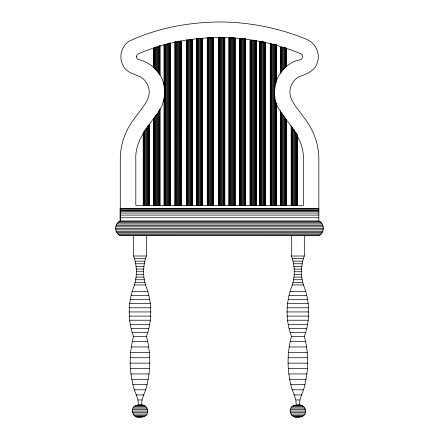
<?xml version="1.0" encoding="UTF-8"?>
<svg xmlns="http://www.w3.org/2000/svg" width="439" height="439" viewBox="0 0 439 439"><rect width="100%" height="100%" fill="white"/><g stroke="black" fill="none" stroke-linecap="round" stroke-linejoin="round"><path stroke-width="0.66" d="M138.159 405.087C147.499 402.086 152.218 415.821 141.819 417.05C132.479 420.052 127.754 406.316 138.159 405.087C139.009 397.805 133.977 391.654 132.951 384.58C131.689 379.312 130.838 373.957 130.416 368.557C129.664 357.747 130.729 346.832 133.56 336.378C127.37 319.899 127.93 301.258 134.416 284.949C137.281 275.549 136.973 265.238 133.56 256.019L133.56 235.721M296.056 405.087C305.396 402.086 310.115 415.821 299.716 417.05C290.377 420.052 285.652 406.316 296.056 405.087C296.907 397.805 291.88 391.654 290.848 384.58C289.586 379.312 288.736 373.957 288.313 368.557C287.561 357.747 288.626 346.832 291.458 336.378C285.268 319.899 285.827 301.258 292.314 284.949C295.178 275.549 294.871 265.238 291.458 256.019L291.458 235.721M141.819 405.087C140.968 397.805 145.995 391.654 147.027 384.58C148.289 379.312 149.139 373.957 149.562 368.557C150.314 357.747 149.249 346.832 146.417 336.378C152.607 319.899 152.048 301.258 145.561 284.949C142.697 275.549 143.004 265.238 146.417 256.019L146.417 235.721M299.716 405.087C298.866 397.805 303.892 391.654 304.924 384.58C306.186 379.312 307.037 373.957 307.459 368.557C308.211 357.747 307.146 346.832 304.315 336.378C310.505 319.899 309.945 301.258 303.459 284.949C300.594 275.549 300.902 265.238 304.315 256.019L304.315 235.721M115.633 228.329C115.638 225.267 117.438 222.332 120.16 220.938L318.84 220.938C324.756 223.649 324.756 233.005 318.84 235.721L120.16 235.666C117.4 234.349 115.655 231.358 115.633 228.329L323.367 228.329M285.624 47.653L280.334 47.653L280.334 73.719M318.84 208.558L120.16 208.558L120.16 220.938M120.16 208.909L318.84 208.909M120.16 209.957L318.84 209.957M120.16 210.347L318.84 210.347M120.16 210.649L318.84 210.649M120.16 211.543L318.84 211.543M120.16 213.025L318.84 213.025M120.16 215.094L318.84 215.094M120.16 217.733L318.84 217.733M118.876 221.75L320.124 221.75M117.762 222.782L321.238 222.782M116.856 223.994L322.144 223.994M116.187 225.355L322.813 225.355M115.775 226.815L323.225 226.815M115.775 229.838L323.225 229.838M116.187 231.298L322.813 231.298M116.856 232.659L322.144 232.659M117.762 233.877L321.238 233.877M118.876 234.909L320.124 234.909M133.56 256.019L146.417 256.019M291.458 256.019L304.315 256.019M134.416 258.56L145.561 258.56M292.314 258.56L303.459 258.56M135.119 261.139L144.859 261.139M293.016 261.139L302.756 261.139M135.667 263.762L144.31 263.762M293.565 263.762L302.208 263.762M136.063 266.413L143.915 266.413M293.96 266.413L301.812 266.413M136.299 269.08L143.679 269.08M294.196 269.08L301.577 269.08M136.375 271.752L143.597 271.752M294.273 271.752L301.5 271.752M136.299 274.43L143.679 274.43M294.196 274.43L301.577 274.43M136.063 277.097L143.915 277.097M293.96 277.097L301.812 277.097M135.667 279.747L144.31 279.747M293.565 279.747L302.208 279.747M135.119 282.365L144.859 282.365M293.016 282.365L302.756 282.365M134.416 284.949L145.561 284.949M292.314 284.949L303.459 284.949M132.232 291.43L147.745 291.43M290.13 291.43L305.643 291.43M131.14 295.447L148.837 295.447M289.038 295.447L306.735 295.447M130.284 299.519L149.694 299.519M288.182 299.519L307.591 299.519M129.67 303.629L150.303 303.629M287.567 303.629L308.2 303.629M129.302 307.777L150.67 307.777M287.199 307.777L308.568 307.777M129.181 311.931L150.797 311.931M287.079 311.931L308.694 311.931M129.302 316.091L150.67 316.091M287.199 316.091L308.568 316.091M129.67 320.234L150.303 320.234M287.567 320.234L308.2 320.234M130.284 324.35L149.694 324.35M288.182 324.35L307.591 324.35M131.14 328.421L148.837 328.421M289.038 328.421L306.735 328.421M132.232 332.438L147.745 332.438M290.13 332.438L305.643 332.438M133.56 336.378L146.417 336.378M291.458 336.378L304.315 336.378M132.276 341.635L147.696 341.635M290.174 341.635L305.593 341.635M131.299 346.964L148.678 346.964M289.197 346.964L306.576 346.964M130.619 352.33L149.359 352.33M288.516 352.33L307.256 352.33M130.246 357.736L149.732 357.736M288.143 357.736L307.629 357.736M130.174 363.146L149.798 363.146M288.072 363.146L307.695 363.146M130.416 368.557L149.562 368.557M288.313 368.557L307.459 368.557M130.959 373.94L149.019 373.94M288.857 373.94L306.916 373.94M131.804 379.291L148.173 379.291M289.702 379.291L306.071 379.291M132.951 384.58L147.027 384.58M290.848 384.58L304.924 384.58M134.394 389.794L145.583 389.794M292.292 389.794L303.481 389.794M136.134 394.924L143.844 394.924M294.031 394.924L301.741 394.924M138.159 399.945L141.819 399.945M296.056 399.945L299.716 399.945M136.606 405.29L143.366 405.29M294.509 405.29L301.264 405.29M135.168 405.888L144.81 405.888M293.065 405.888L302.707 405.888M133.928 406.838L146.05 406.838M291.825 406.838L303.947 406.838M132.979 408.078L146.999 408.078M290.876 408.078L304.896 408.078M132.38 409.521L147.597 409.521M290.278 409.521L305.495 409.521M132.177 411.069L147.8 411.069M290.075 411.069L305.698 411.069M132.38 412.616L147.597 412.616M290.278 412.616L305.495 412.616M132.979 414.059L146.999 414.059M290.876 414.059L304.896 414.059M133.928 415.299L146.05 415.299M291.825 415.299L303.947 415.299M135.168 416.249L144.81 416.249M293.065 416.249L302.707 416.249M136.606 416.847L143.366 416.847M294.509 416.847L301.264 416.847M318.84 220.938L318.84 159.165C318.928 143.772 313.117 128.671 303.36 116.84C298.602 109.525 291.562 103.077 289.987 94.193C289.224 87.432 292.637 80.491 298.454 76.968C306.126 74.098 315.235 71.14 317.501 62.08C320.305 53.218 315.482 42.951 306.866 39.444C279.253 28.014 249.445 22.043 219.56 21.95C188.49 22.285 157.036 28.074 128.825 41.321C121.131 46.545 118.557 57.597 123.15 65.68C126.855 73.966 136.683 73.757 143.01 78.663C147.416 82.461 149.759 88.409 149.134 94.193C147.312 103.615 139.794 110.48 134.685 118.272C125.472 129.779 120.253 144.409 120.281 159.165L120.281 220.938M297.39 135.157L297.39 205.414M297.28 134.477L297.28 205.414M296.973 133.796L296.973 205.414M296.479 133.11L296.479 205.414M295.837 132.43L295.837 205.414M295.09 131.069L295.09 205.414M294.289 129.703L294.289 205.414M293.482 129.022L293.482 205.414M292.736 127.656L292.736 205.414M292.094 126.975L292.094 205.414M291.6 126.295L291.6 205.414M291.293 126.295L291.293 205.414M291.189 125.609L291.189 205.414M286.535 48.339L286.535 66.174M286.535 119.677L286.535 205.414M286.431 48.339L286.431 66.174M286.431 119.677L286.431 205.414M286.118 48.339L286.118 66.86M286.118 118.991L286.118 205.414M285.624 48.339L285.624 67.546M285.624 118.991L285.624 205.414M284.982 47.653L284.982 68.232M284.982 117.619L284.982 205.414M284.236 47.653L284.236 68.918M284.236 116.247L284.236 205.414M283.435 47.653L283.435 69.603M283.435 115.561L283.435 205.414M282.634 47.653L282.634 70.289M282.634 114.189L282.634 205.414M281.882 47.653L281.882 71.661M281.882 112.818L281.882 205.414M281.24 47.653L281.24 72.347M281.24 112.132L281.24 205.414M280.751 47.653L280.751 73.033M280.751 111.446L280.751 205.414M280.439 47.653L280.439 73.719M280.439 110.76L280.439 205.414M280.334 110.76L280.334 205.414M276.449 44.696L276.449 80.946M276.449 103.511L276.449 205.414M276.34 44.696L276.34 80.946M276.34 103.511L276.34 205.414M276.032 44.696L276.032 82.998M276.032 102.144L276.032 205.414M275.538 44.696L275.538 84.365M275.538 100.778L275.538 205.414M274.896 44.696L274.896 89.15M274.896 96.673L274.896 205.414M274.15 44.696L274.15 205.414M273.349 44.015L273.349 205.414M272.542 44.015L272.542 205.414M271.796 205.414L271.796 44.015L270.248 44.015L270.248 205.414M271.154 44.015L271.154 205.414M270.66 44.015L270.66 205.414M270.353 44.015L270.353 205.414M265.606 42.281L265.606 205.414M265.502 42.281L265.502 205.414M265.189 42.281L265.189 205.414M264.695 42.281L264.695 205.414M264.053 41.595L264.053 205.414M263.307 41.595L263.307 205.414M262.506 205.414L262.506 41.595L259.405 41.595L259.405 205.414M261.704 41.595L261.704 205.414M260.953 41.595L260.953 205.414M260.311 41.595L260.311 205.414M259.817 41.595L259.817 205.414M259.509 41.595L259.509 205.414M256.294 40.454L256.294 205.414M256.184 40.454L256.184 205.414M255.877 40.454L255.877 205.414M255.383 205.414L255.383 40.454L250.093 40.454L250.093 205.414M254.741 40.454L254.741 205.414M253.994 40.454L253.994 205.414M253.193 40.454L253.193 205.414M252.387 40.454L252.387 205.414M251.64 40.454L251.64 205.414M250.998 40.454L250.998 205.414M250.504 40.454L250.504 205.414M250.197 40.454L250.197 205.414M245.714 38.627L245.714 205.414M245.604 38.627L245.604 205.414M245.297 38.627L245.297 205.414M244.803 38.627L244.803 205.414M244.161 38.627L244.161 205.414M243.415 38.627L243.415 205.414M242.613 205.414L242.613 38.627L239.513 38.627L239.513 205.414M241.807 38.627L241.807 205.414M241.06 38.627L241.06 205.414M240.418 38.627L240.418 205.414M239.924 38.627L239.924 205.414M239.617 38.627L239.617 205.414M235.145 37.941L235.145 205.414M235.035 37.941L235.035 205.414M234.728 37.941L234.728 205.414M234.234 205.414L234.234 37.941L228.938 37.941L228.938 205.414M233.592 37.941L233.592 205.414M232.846 37.941L232.846 205.414M232.039 37.941L232.039 205.414M231.238 37.941L231.238 205.414M230.491 37.941L230.491 205.414M229.849 37.941L229.849 205.414M229.356 37.941L229.356 205.414M229.048 37.941L229.048 205.414M224.812 37.485L224.812 205.414M224.708 37.485L224.708 205.414M224.4 37.485L224.4 205.414M223.906 37.485L223.906 205.414M223.264 37.485L223.264 205.414M222.513 37.485L222.513 205.414M221.711 37.485L221.711 205.414M220.91 205.414L220.91 37.485L218.611 37.485L218.611 205.414M220.164 37.485L220.164 205.414M219.522 37.485L219.522 205.414M219.028 37.485L219.028 205.414M218.715 37.485L218.715 205.414M213.447 205.414L213.447 37.71L207.246 37.71L207.246 205.414M213.343 37.71L213.343 205.414M213.03 37.71L213.03 205.414M212.542 37.71L212.542 205.414M211.894 37.71L211.894 205.414M211.148 37.71L211.148 205.414M210.347 37.71L210.347 205.414M209.546 37.71L209.546 205.414M208.794 37.71L208.794 205.414M208.152 37.71L208.152 205.414M207.663 37.71L207.663 205.414M207.351 37.71L207.351 205.414M202.593 205.414L202.593 38.325L201.046 38.325L201.046 205.414M202.489 38.325L202.489 205.414M202.181 38.325L202.181 205.414M201.688 38.325L201.688 205.414M200.299 38.325L200.299 205.414M199.493 38.325L199.493 205.414M198.691 38.325L198.691 205.414M197.945 38.325L197.945 205.414M197.303 38.325L197.303 205.414M196.809 38.325L196.809 205.414M196.496 39.005L196.496 205.414M196.392 39.005L196.392 205.414M192.507 205.414L192.507 39.318L189.407 39.318L189.407 205.414M192.403 39.318L192.403 205.414M192.09 39.318L192.09 205.414M191.596 39.318L191.596 205.414M190.954 39.318L190.954 205.414M190.208 39.318L190.208 205.414M188.605 39.998L188.605 205.414M187.854 39.998L187.854 205.414M187.212 39.998L187.212 205.414M186.723 39.998L186.723 205.414M186.41 39.998L186.41 205.414M186.306 39.998L186.306 205.414M181.153 205.414L181.153 40.992L181.044 205.414M180.736 40.992L180.736 205.414M180.242 40.992L180.242 205.414M179.6 40.992L179.6 205.414M178.854 40.992L178.854 205.414M178.053 41.678L178.053 205.414M177.246 41.678L177.246 205.414M176.5 41.678L176.5 205.414M175.858 41.678L175.858 205.414M175.364 41.678L175.364 205.414M175.057 41.678L175.057 205.414M174.952 41.678L174.952 205.414M170.31 42.967L170.31 205.414M170.206 42.967L170.206 205.414M169.893 42.967L169.893 205.414M169.399 42.967L169.399 205.414M168.757 43.653L168.757 205.414M168.011 43.653L168.011 205.414M167.21 43.653L167.21 205.414M166.408 44.339L166.408 205.414M165.657 44.339L165.657 205.414M165.015 44.339L165.015 205.414M164.521 44.339L164.521 205.414M164.213 44.339L164.213 88.206M164.213 97.118L164.213 205.414M164.109 44.339L164.109 84.782M164.109 99.176L164.109 205.414M159.961 45.651L159.961 75.135M159.961 109.415L159.961 205.414M159.856 45.651L159.856 75.135M159.856 109.415L159.856 205.414M159.544 45.651L159.544 74.449M159.544 110.101L159.544 205.414M159.05 46.336L159.05 73.763M159.05 110.101L159.05 205.414M158.408 46.336L158.408 73.763M158.408 111.473L158.408 205.414M157.661 47.022L157.661 72.391M157.661 112.845L157.661 205.414M156.86 47.022L156.86 71.019M156.86 114.217L156.86 205.414M156.054 47.022L156.054 70.333M156.054 114.903L156.054 205.414M155.307 47.022L155.307 69.647M155.307 115.589L155.307 205.414M154.665 47.708L154.665 68.961M154.665 116.961L154.665 205.414M154.171 47.708L154.171 68.275M154.171 117.647L154.171 205.414M153.864 47.708L153.864 67.59M153.864 118.332L153.864 205.414M153.76 48.389L153.76 67.59M153.76 119.018L153.76 205.414M149.419 124.248L149.419 205.414M149.315 124.248L149.315 205.414M149.008 124.928L149.008 205.414M148.514 125.609L148.514 205.414M147.872 125.609L147.872 205.414M147.125 126.975L147.125 205.414M146.319 128.336L146.319 205.414M145.518 129.022L145.518 205.414M144.771 130.383L144.771 205.414M144.129 131.749L144.129 205.414M143.635 131.749L143.635 205.414M143.323 133.11L143.323 205.414M143.218 133.11L143.218 205.414M136.441 56.263C136.282 57.536 137.001 58.837 138.17 59.375C145.364 61.257 152.119 64.928 156.959 70.684C168.093 83.405 166.661 103.187 155.829 115.583C146.231 128.567 134.894 142.148 135.81 159.373L135.81 205.414L303.316 205.414L303.316 159.373C304.381 139.789 289.795 125.565 279.78 110.485C267.192 92.678 277.695 64.906 298.981 60.044C302.789 60.231 304.161 54.65 300.358 53.58C249.27 32.245 189.851 32.245 138.768 53.58L137.237 54.568L136.441 56.263"/></g></svg>
